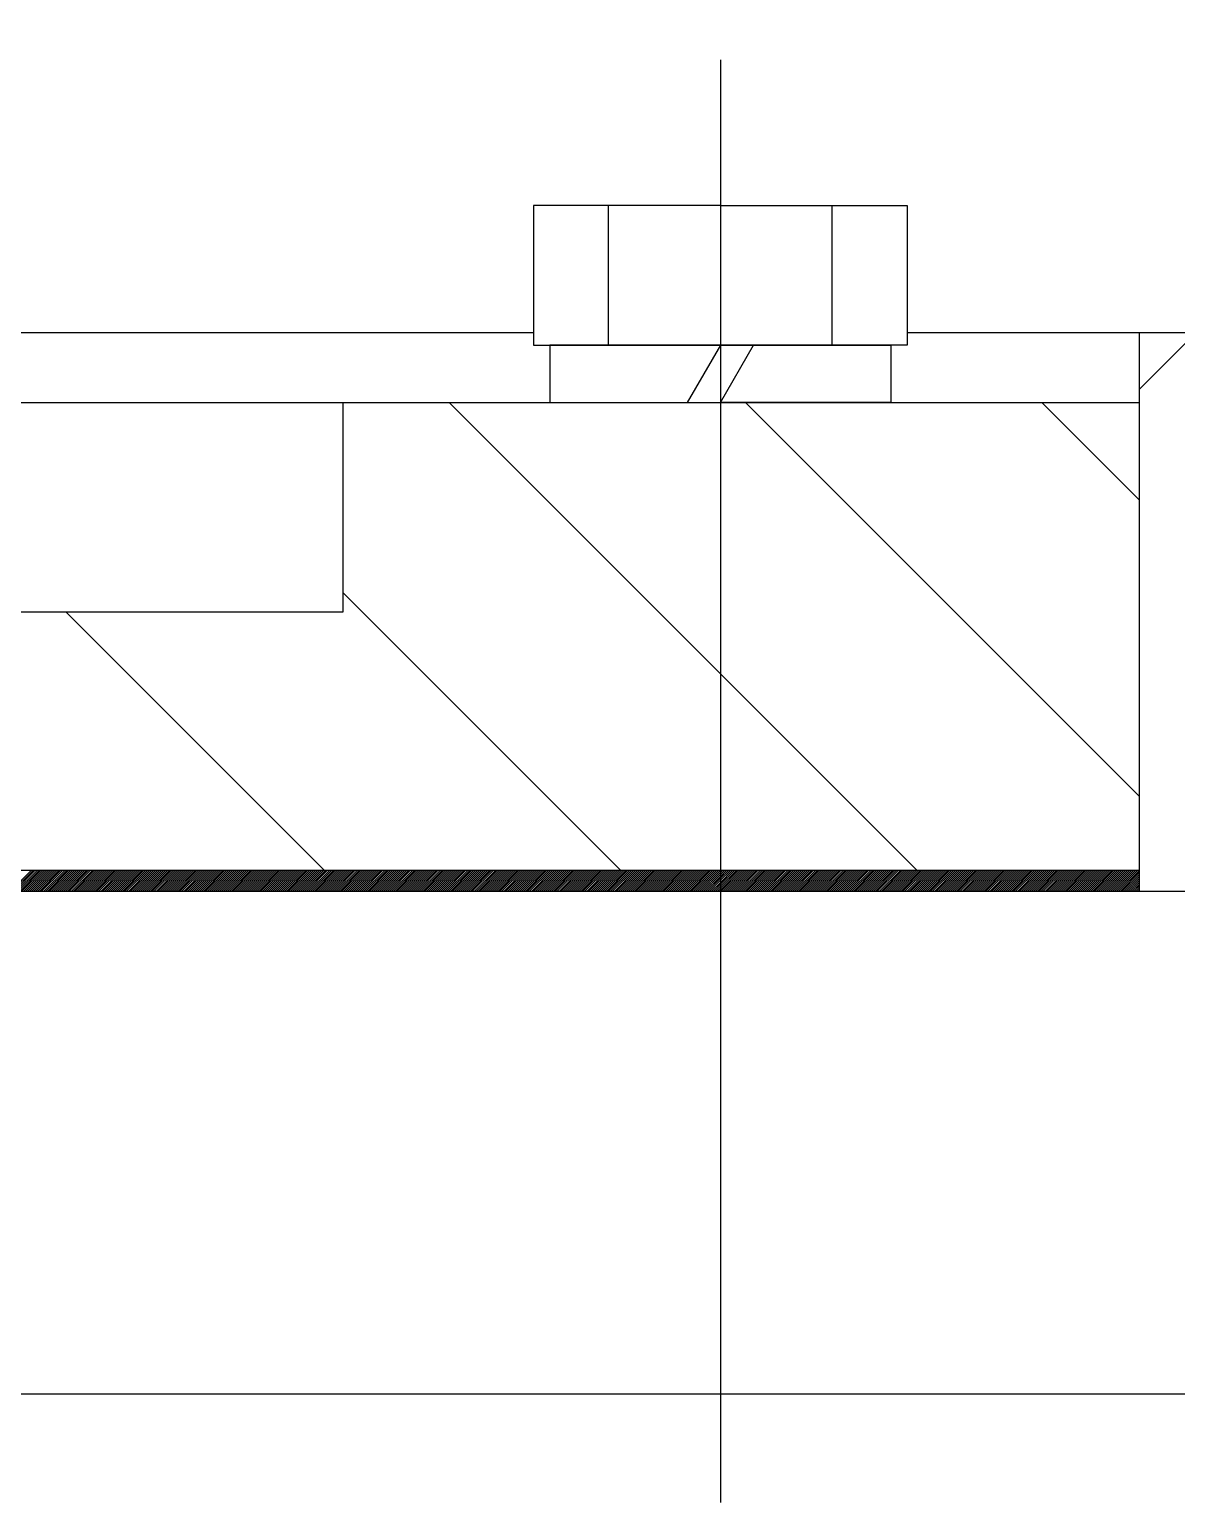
# Model space of a CAD drawing. Header units: millimetres. Extents: x 0 to 14700, y -398 to 10395.
# Drawn here: x 8766.1 to 8848.2, y 5486 to 5591.5 of the extents above; entities that cross this region are included whole.
import ezdxf

# ---------------------------------------------------------------- set-up
doc = ezdxf.new("R2010")
doc.units = ezdxf.units.MM
doc.header["$LTSCALE"] = 350
doc.linetypes.add('K', pattern=[2.5, 1.25, -0.25, 0.25, -0.25, 0.25, -0.25])
doc.layers.add('01', color=7, linetype='Continuous')
doc.layers.add('07', color=6, linetype='K')

# ---------------------------------------------------------------- blocks, each defined once
blk = doc.blocks.new('rtrtrt')
at = {"layer": '07', "color": 6, "linetype": 'K', "ltscale": 0.8}
for p, q in [((7663.22, 22108.49), (7663.22, 22005.19)), ((7649.85, 22098.05), (7649.85, 22088.05)), ((7663.22, 22098.05), (7649.85, 22098.05)), ((7655.22, 22088.05), (7655.22, 22098.05)), ((7663.22, 22098.05), (7676.6, 22098.05)), ((7671.22, 22088.05), (7671.22, 22098.05)), ((7676.6, 22098.05), (7676.6, 22088.05)), ((7663.22, 22090.15), (7663.22, 22081.85)), ((7663.22, 22088.8), (7663.22, 22035.33)), ((7649.85, 22088.05), (7663.22, 22088.05)), ((7651.02, 22088.05), (7651.02, 22083.95)), ((7663.22, 22088.05), (7651.02, 22088.05)), ((7663.22, 22088.05), (7660.85, 22083.95)), ((7663.22, 22088.05), (7675.42, 22088.05)), ((7663.22, 22083.95), (7665.59, 22088.05)), ((7676.6, 22088.05), (7663.22, 22088.05)), ((7675.42, 22088.05), (7675.42, 22083.95)), ((7528.22, 22083.95), (7693.22, 22083.95)), ((7651.02, 22083.95), (7663.22, 22083.95)), ((7675.42, 22083.95), (7663.22, 22083.95)), ((7693.22, 22048.95), (7693.22, 22083.95)), ((7528.22, 22048.95), (7706.62, 22048.95)), ((7634.58, 22048.95), (7693.22, 22048.95))]:
    blk.add_line(p, q, dxfattribs=at)
at = {"layer": '07', "color": 6, "linetype": 'K'}
for p, q in [((7693.22, 22050.45), (7363.22, 22050.45)), ((7612.37, 22048.95), (7613.87, 22050.45)), ((7612.51, 22048.95), (7614.01, 22050.45)), ((7612.65, 22048.95), (7614.15, 22050.45)), ((7612.8, 22048.95), (7614.3, 22050.45)), ((7612.94, 22048.95), (7614.44, 22050.45)), ((7613.08, 22048.95), (7614.58, 22050.45)), ((7613.22, 22048.95), (7614.72, 22050.45)), ((7613.36, 22048.95), (7614.86, 22050.45)), ((7613.5, 22048.95), (7615, 22050.45)), ((7613.64, 22048.95), (7615.14, 22050.45)), ((7613.79, 22048.95), (7615.29, 22050.45)), ((7613.93, 22048.95), (7615.43, 22050.45)), ((7614.07, 22048.95), (7615.57, 22050.45)), ((7614.21, 22048.95), (7615.71, 22050.45)), ((7614.35, 22048.95), (7615.85, 22050.45)), ((7614.49, 22048.95), (7615.99, 22050.45)), ((7614.63, 22048.95), (7616.13, 22050.45)), ((7614.78, 22048.95), (7616.28, 22050.45)), ((7614.92, 22048.95), (7616.42, 22050.45)), ((7615.06, 22048.95), (7616.56, 22050.45)), ((7615.2, 22048.95), (7616.7, 22050.45)), ((7615.34, 22048.95), (7616.84, 22050.45)), ((7615.48, 22048.95), (7616.98, 22050.45)), ((7615.62, 22048.95), (7617.12, 22050.45)), ((7615.77, 22048.95), (7617.27, 22050.45)), ((7615.91, 22048.95), (7617.41, 22050.45)), ((7616.05, 22048.95), (7617.55, 22050.45)), ((7616.19, 22048.95), (7617.69, 22050.45)), ((7616.33, 22048.95), (7617.83, 22050.45)), ((7616.47, 22048.95), (7617.97, 22050.45)), ((7616.61, 22048.95), (7618.11, 22050.45)), ((7616.76, 22048.95), (7618.26, 22050.45)), ((7616.9, 22048.95), (7618.4, 22050.45)), ((7617.04, 22048.95), (7618.54, 22050.45)), ((7617.18, 22048.95), (7618.68, 22050.45)), ((7617.32, 22048.95), (7618.82, 22050.45)), ((7617.46, 22048.95), (7618.96, 22050.45)), ((7617.6, 22048.95), (7619.1, 22050.45)), ((7617.75, 22048.95), (7619.25, 22050.45)), ((7617.89, 22048.95), (7619.39, 22050.45)), ((7618.03, 22048.95), (7619.53, 22050.45)), ((7618.17, 22048.95), (7619.67, 22050.45)), ((7618.31, 22048.95), (7619.81, 22050.45)), ((7618.45, 22048.95), (7619.95, 22050.45)), ((7618.59, 22048.95), (7620.09, 22050.45)), ((7618.73, 22048.95), (7620.23, 22050.45)), ((7618.88, 22048.95), (7620.38, 22050.45)), ((7619.02, 22048.95), (7620.52, 22050.45)), ((7619.16, 22048.95), (7620.66, 22050.45)), ((7619.3, 22048.95), (7620.8, 22050.45)), ((7619.44, 22048.95), (7620.94, 22050.45)), ((7619.58, 22048.95), (7621.08, 22050.45)), ((7619.72, 22048.95), (7621.22, 22050.45)), ((7619.87, 22048.95), (7621.37, 22050.45)), ((7620.01, 22048.95), (7621.51, 22050.45)), ((7620.15, 22048.95), (7621.65, 22050.45)), ((7620.29, 22048.95), (7621.79, 22050.45)), ((7620.43, 22048.95), (7621.93, 22050.45)), ((7620.57, 22048.95), (7622.07, 22050.45)), ((7620.71, 22048.95), (7622.21, 22050.45)), ((7620.86, 22048.95), (7622.36, 22050.45)), ((7621, 22048.95), (7622.5, 22050.45)), ((7621.14, 22048.95), (7622.64, 22050.45)), ((7621.28, 22048.95), (7622.78, 22050.45)), ((7621.42, 22048.95), (7622.92, 22050.45)), ((7621.56, 22048.95), (7623.06, 22050.45)), ((7621.7, 22048.95), (7623.2, 22050.45)), ((7621.85, 22048.95), (7623.35, 22050.45)), ((7621.99, 22048.95), (7623.49, 22050.45)), ((7622.13, 22048.95), (7623.63, 22050.45)), ((7622.27, 22048.95), (7623.77, 22050.45)), ((7622.41, 22048.95), (7623.91, 22050.45)), ((7622.55, 22048.95), (7624.05, 22050.45)), ((7622.69, 22048.95), (7624.19, 22050.45)), ((7622.84, 22048.95), (7624.34, 22050.45)), ((7622.98, 22048.95), (7624.48, 22050.45)), ((7623.12, 22048.95), (7624.62, 22050.45)), ((7623.26, 22048.95), (7624.76, 22050.45)), ((7623.4, 22048.95), (7624.9, 22050.45)), ((7623.54, 22048.95), (7625.04, 22050.45)), ((7623.68, 22048.95), (7625.18, 22050.45)), ((7623.83, 22048.95), (7625.33, 22050.45)), ((7623.97, 22048.95), (7625.47, 22050.45)), ((7624.11, 22048.95), (7625.61, 22050.45)), ((7624.25, 22048.95), (7625.75, 22050.45)), ((7624.39, 22048.95), (7625.89, 22050.45)), ((7624.53, 22048.95), (7626.03, 22050.45)), ((7624.67, 22048.95), (7626.17, 22050.45)), ((7624.82, 22048.95), (7626.32, 22050.45)), ((7624.96, 22048.95), (7626.46, 22050.45)), ((7625.1, 22048.95), (7626.6, 22050.45)), ((7625.24, 22048.95), (7626.74, 22050.45)), ((7625.38, 22048.95), (7626.88, 22050.45)), ((7625.52, 22048.95), (7627.02, 22050.45)), ((7625.66, 22048.95), (7627.16, 22050.45)), ((7625.81, 22048.95), (7627.31, 22050.45)), ((7625.95, 22048.95), (7627.45, 22050.45)), ((7626.09, 22048.95), (7627.59, 22050.45)), ((7626.23, 22048.95), (7627.73, 22050.45)), ((7626.37, 22048.95), (7627.87, 22050.45)), ((7626.51, 22048.95), (7628.01, 22050.45)), ((7626.65, 22048.95), (7628.15, 22050.45)), ((7626.8, 22048.95), (7628.3, 22050.45)), ((7626.94, 22048.95), (7628.44, 22050.45)), ((7627.08, 22048.95), (7628.58, 22050.45)), ((7627.22, 22048.95), (7628.72, 22050.45)), ((7627.36, 22048.95), (7628.86, 22050.45)), ((7627.5, 22048.95), (7629, 22050.45)), ((7627.64, 22048.95), (7629.14, 22050.45)), ((7627.79, 22048.95), (7629.29, 22050.45)), ((7627.93, 22048.95), (7629.43, 22050.45)), ((7628.07, 22048.95), (7629.57, 22050.45)), ((7628.21, 22048.95), (7629.71, 22050.45)), ((7628.35, 22048.95), (7629.85, 22050.45)), ((7628.49, 22048.95), (7629.99, 22050.45)), ((7628.63, 22048.95), (7630.13, 22050.45)), ((7628.78, 22048.95), (7630.28, 22050.45)), ((7628.92, 22048.95), (7630.42, 22050.45)), ((7629.06, 22048.95), (7630.56, 22050.45)), ((7629.2, 22048.95), (7630.7, 22050.45)), ((7629.34, 22048.95), (7630.84, 22050.45)), ((7629.48, 22048.95), (7630.98, 22050.45)), ((7629.62, 22048.95), (7631.12, 22050.45)), ((7629.77, 22048.95), (7631.27, 22050.45)), ((7629.91, 22048.95), (7631.41, 22050.45)), ((7630.05, 22048.95), (7631.55, 22050.45)), ((7630.19, 22048.95), (7631.69, 22050.45)), ((7630.33, 22048.95), (7631.83, 22050.45)), ((7630.47, 22048.95), (7631.97, 22050.45)), ((7630.61, 22048.95), (7632.11, 22050.45)), ((7630.76, 22048.95), (7632.26, 22050.45)), ((7630.9, 22048.95), (7632.4, 22050.45)), ((7631.04, 22048.95), (7632.54, 22050.45)), ((7631.18, 22048.95), (7632.68, 22050.45)), ((7631.32, 22048.95), (7632.82, 22050.45)), ((7631.46, 22048.95), (7632.96, 22050.45)), ((7631.6, 22048.95), (7633.1, 22050.45)), ((7631.75, 22048.95), (7633.25, 22050.45)), ((7631.89, 22048.95), (7633.39, 22050.45)), ((7632.03, 22048.95), (7633.53, 22050.45)), ((7632.17, 22048.95), (7633.67, 22050.45)), ((7632.31, 22048.95), (7633.81, 22050.45)), ((7632.45, 22048.95), (7633.95, 22050.45)), ((7632.59, 22048.95), (7634.09, 22050.45)), ((7632.74, 22048.95), (7634.24, 22050.45)), ((7632.88, 22048.95), (7634.38, 22050.45)), ((7633.02, 22048.95), (7634.52, 22050.45)), ((7633.16, 22048.95), (7634.66, 22050.45)), ((7633.3, 22048.95), (7634.8, 22050.45)), ((7633.44, 22048.95), (7634.94, 22050.45)), ((7633.58, 22048.95), (7635.08, 22050.45)), ((7633.73, 22048.95), (7635.23, 22050.45)), ((7633.87, 22048.95), (7635.37, 22050.45)), ((7634.01, 22048.95), (7635.51, 22050.45)), ((7634.15, 22048.95), (7635.65, 22050.45)), ((7634.29, 22048.95), (7635.79, 22050.45)), ((7634.43, 22048.95), (7635.93, 22050.45)), ((7634.57, 22048.95), (7636.07, 22050.45)), ((7634.72, 22048.95), (7636.22, 22050.45)), ((7634.86, 22048.95), (7636.36, 22050.45)), ((7635, 22048.95), (7636.5, 22050.45)), ((7635.14, 22048.95), (7636.64, 22050.45)), ((7635.28, 22048.95), (7636.78, 22050.45)), ((7635.42, 22048.95), (7636.92, 22050.45)), ((7635.56, 22048.95), (7637.06, 22050.45)), ((7635.71, 22048.95), (7637.21, 22050.45)), ((7635.85, 22048.95), (7637.35, 22050.45)), ((7635.99, 22048.95), (7637.49, 22050.45)), ((7636.13, 22048.95), (7637.63, 22050.45)), ((7636.27, 22048.95), (7637.77, 22050.45)), ((7636.41, 22048.95), (7637.91, 22050.45)), ((7636.55, 22048.95), (7638.05, 22050.45)), ((7636.7, 22048.95), (7638.2, 22050.45)), ((7636.84, 22048.95), (7638.34, 22050.45)), ((7636.98, 22048.95), (7638.48, 22050.45)), ((7637.12, 22048.95), (7638.62, 22050.45)), ((7637.26, 22048.95), (7638.76, 22050.45)), ((7637.4, 22048.95), (7638.9, 22050.45)), ((7637.54, 22048.95), (7639.04, 22050.45)), ((7637.69, 22048.95), (7639.19, 22050.45)), ((7637.83, 22048.95), (7639.33, 22050.45)), ((7637.97, 22048.95), (7639.47, 22050.45)), ((7638.11, 22048.95), (7639.61, 22050.45)), ((7638.25, 22048.95), (7639.75, 22050.45)), ((7638.39, 22048.95), (7639.89, 22050.45)), ((7638.53, 22048.95), (7640.03, 22050.45)), ((7638.68, 22048.95), (7640.18, 22050.45)), ((7638.82, 22048.95), (7640.32, 22050.45)), ((7638.96, 22048.95), (7640.46, 22050.45)), ((7639.1, 22048.95), (7640.6, 22050.45)), ((7639.24, 22048.95), (7640.74, 22050.45)), ((7639.38, 22048.95), (7640.88, 22050.45)), ((7639.52, 22048.95), (7641.02, 22050.45)), ((7639.67, 22048.95), (7641.17, 22050.45)), ((7639.81, 22048.95), (7641.31, 22050.45)), ((7639.95, 22048.95), (7641.45, 22050.45)), ((7640.09, 22048.95), (7641.59, 22050.45)), ((7640.23, 22048.95), (7641.73, 22050.45)), ((7640.37, 22048.95), (7641.87, 22050.45)), ((7640.51, 22048.95), (7642.01, 22050.45)), ((7640.66, 22048.95), (7642.16, 22050.45)), ((7640.8, 22048.95), (7642.3, 22050.45)), ((7640.94, 22048.95), (7642.44, 22050.45)), ((7641.08, 22048.95), (7642.58, 22050.45)), ((7641.22, 22048.95), (7642.72, 22050.45)), ((7641.36, 22048.95), (7642.86, 22050.45)), ((7641.5, 22048.95), (7643, 22050.45)), ((7641.65, 22048.95), (7643.15, 22050.45)), ((7641.79, 22048.95), (7643.29, 22050.45)), ((7641.93, 22048.95), (7643.43, 22050.45)), ((7642.07, 22048.95), (7643.57, 22050.45)), ((7642.21, 22048.95), (7643.71, 22050.45)), ((7642.35, 22048.95), (7643.85, 22050.45)), ((7642.49, 22048.95), (7643.99, 22050.45)), ((7642.64, 22048.95), (7644.14, 22050.45)), ((7642.78, 22048.95), (7644.28, 22050.45)), ((7642.92, 22048.95), (7644.42, 22050.45)), ((7643.06, 22048.95), (7644.56, 22050.45)), ((7643.2, 22048.95), (7644.7, 22050.45)), ((7643.34, 22048.95), (7644.84, 22050.45)), ((7643.48, 22048.95), (7644.98, 22050.45)), ((7643.63, 22048.95), (7645.13, 22050.45)), ((7643.77, 22048.95), (7645.27, 22050.45)), ((7643.91, 22048.95), (7645.41, 22050.45)), ((7644.05, 22048.95), (7645.55, 22050.45)), ((7644.19, 22048.95), (7645.69, 22050.45)), ((7644.33, 22048.95), (7645.83, 22050.45)), ((7644.47, 22048.95), (7645.97, 22050.45)), ((7644.62, 22048.95), (7646.12, 22050.45)), ((7644.76, 22048.95), (7646.26, 22050.45)), ((7644.9, 22048.95), (7646.4, 22050.45)), ((7645.04, 22048.95), (7646.54, 22050.45)), ((7645.18, 22048.95), (7646.68, 22050.45)), ((7645.32, 22048.95), (7646.82, 22050.45)), ((7645.46, 22048.95), (7646.96, 22050.45)), ((7645.61, 22048.95), (7647.11, 22050.45)), ((7645.75, 22048.95), (7647.25, 22050.45)), ((7645.89, 22048.95), (7647.39, 22050.45)), ((7646.03, 22048.95), (7647.53, 22050.45)), ((7646.17, 22048.95), (7647.67, 22050.45)), ((7646.31, 22048.95), (7647.81, 22050.45)), ((7646.45, 22048.95), (7647.95, 22050.45)), ((7646.59, 22048.95), (7648.09, 22050.45)), ((7646.74, 22048.95), (7648.24, 22050.45)), ((7646.88, 22048.95), (7648.38, 22050.45)), ((7647.02, 22048.95), (7648.52, 22050.45)), ((7647.16, 22048.95), (7648.66, 22050.45)), ((7647.3, 22048.95), (7648.8, 22050.45)), ((7647.44, 22048.95), (7648.94, 22050.45)), ((7647.58, 22048.95), (7649.08, 22050.45)), ((7647.73, 22048.95), (7649.23, 22050.45)), ((7647.87, 22048.95), (7649.37, 22050.45)), ((7648.01, 22048.95), (7649.51, 22050.45)), ((7648.15, 22048.95), (7649.65, 22050.45)), ((7648.29, 22048.95), (7649.79, 22050.45)), ((7648.43, 22048.95), (7649.93, 22050.45)), ((7648.57, 22048.95), (7650.07, 22050.45)), ((7648.72, 22048.95), (7650.22, 22050.45)), ((7648.86, 22048.95), (7650.36, 22050.45)), ((7649, 22048.95), (7650.5, 22050.45)), ((7649.14, 22048.95), (7650.64, 22050.45)), ((7649.28, 22048.95), (7650.78, 22050.45)), ((7649.42, 22048.95), (7650.92, 22050.45)), ((7649.56, 22048.95), (7651.06, 22050.45)), ((7649.71, 22048.95), (7651.21, 22050.45)), ((7649.85, 22048.95), (7651.35, 22050.45)), ((7649.99, 22048.95), (7651.49, 22050.45)), ((7650.13, 22048.95), (7651.63, 22050.45)), ((7650.27, 22048.95), (7651.77, 22050.45)), ((7650.41, 22048.95), (7651.91, 22050.45)), ((7650.55, 22048.95), (7652.05, 22050.45)), ((7650.7, 22048.95), (7652.2, 22050.45)), ((7650.84, 22048.95), (7652.34, 22050.45)), ((7650.98, 22048.95), (7652.48, 22050.45)), ((7651.12, 22048.95), (7652.62, 22050.45)), ((7651.26, 22048.95), (7652.76, 22050.45)), ((7651.4, 22048.95), (7652.9, 22050.45)), ((7651.54, 22048.95), (7653.04, 22050.45)), ((7651.69, 22048.95), (7653.19, 22050.45)), ((7651.83, 22048.95), (7653.33, 22050.45)), ((7651.97, 22048.95), (7653.47, 22050.45)), ((7652.11, 22048.95), (7653.61, 22050.45)), ((7652.25, 22048.95), (7653.75, 22050.45)), ((7652.39, 22048.95), (7653.89, 22050.45)), ((7652.53, 22048.95), (7654.03, 22050.45)), ((7652.68, 22048.95), (7654.18, 22050.45)), ((7652.82, 22048.95), (7654.32, 22050.45)), ((7652.96, 22048.95), (7654.46, 22050.45)), ((7653.1, 22048.95), (7654.6, 22050.45)), ((7653.24, 22048.95), (7654.74, 22050.45)), ((7653.38, 22048.95), (7654.88, 22050.45)), ((7653.52, 22048.95), (7655.02, 22050.45)), ((7653.67, 22048.95), (7655.17, 22050.45)), ((7653.81, 22048.95), (7655.31, 22050.45)), ((7653.95, 22048.95), (7655.45, 22050.45)), ((7654.09, 22048.95), (7655.59, 22050.45)), ((7654.23, 22048.95), (7655.73, 22050.45)), ((7654.37, 22048.95), (7655.87, 22050.45)), ((7654.51, 22048.95), (7656.01, 22050.45)), ((7654.66, 22048.95), (7656.16, 22050.45)), ((7654.8, 22048.95), (7656.3, 22050.45)), ((7654.94, 22048.95), (7656.44, 22050.45)), ((7655.08, 22048.95), (7656.58, 22050.45)), ((7655.22, 22048.95), (7656.72, 22050.45)), ((7655.36, 22048.95), (7656.86, 22050.45)), ((7655.5, 22048.95), (7657, 22050.45)), ((7655.65, 22048.95), (7657.15, 22050.45)), ((7655.79, 22048.95), (7657.29, 22050.45)), ((7655.93, 22048.95), (7657.43, 22050.45)), ((7656.07, 22048.95), (7657.57, 22050.45)), ((7656.21, 22048.95), (7657.71, 22050.45)), ((7656.35, 22048.95), (7657.85, 22050.45)), ((7656.49, 22048.95), (7657.99, 22050.45)), ((7656.64, 22048.95), (7658.14, 22050.45)), ((7656.78, 22048.95), (7658.28, 22050.45)), ((7656.92, 22048.95), (7658.42, 22050.45)), ((7657.06, 22048.95), (7658.56, 22050.45)), ((7657.2, 22048.95), (7658.7, 22050.45)), ((7657.34, 22048.95), (7658.84, 22050.45)), ((7657.48, 22048.95), (7658.98, 22050.45)), ((7657.63, 22048.95), (7659.13, 22050.45)), ((7657.77, 22048.95), (7659.27, 22050.45)), ((7657.91, 22048.95), (7659.41, 22050.45)), ((7658.05, 22048.95), (7659.55, 22050.45)), ((7658.19, 22048.95), (7659.69, 22050.45)), ((7658.33, 22048.95), (7659.83, 22050.45)), ((7658.47, 22048.95), (7659.97, 22050.45)), ((7658.62, 22048.95), (7660.12, 22050.45)), ((7658.76, 22048.95), (7660.26, 22050.45)), ((7658.9, 22048.95), (7660.4, 22050.45)), ((7659.04, 22048.95), (7660.54, 22050.45)), ((7659.18, 22048.95), (7660.68, 22050.45)), ((7659.32, 22048.95), (7660.82, 22050.45)), ((7659.46, 22048.95), (7660.96, 22050.45)), ((7659.61, 22048.95), (7661.11, 22050.45)), ((7659.75, 22048.95), (7661.25, 22050.45)), ((7659.89, 22048.95), (7661.39, 22050.45)), ((7660.03, 22048.95), (7661.53, 22050.45)), ((7660.17, 22048.95), (7661.67, 22050.45)), ((7660.31, 22048.95), (7661.81, 22050.45)), ((7660.45, 22048.95), (7661.95, 22050.45)), ((7660.6, 22048.95), (7662.1, 22050.45)), ((7660.74, 22048.95), (7662.24, 22050.45)), ((7660.88, 22048.95), (7662.38, 22050.45)), ((7661.02, 22048.95), (7662.52, 22050.45)), ((7661.16, 22048.95), (7662.66, 22050.45)), ((7661.3, 22048.95), (7662.8, 22050.45)), ((7661.44, 22048.95), (7662.94, 22050.45)), ((7661.59, 22048.95), (7663.09, 22050.45)), ((7661.73, 22048.95), (7663.22, 22050.44)), ((7661.87, 22048.95), (7663.22, 22050.3)), ((7662.01, 22048.95), (7663.22, 22050.16)), ((7662.15, 22048.95), (7663.22, 22050.02)), ((7662.29, 22048.95), (7663.22, 22049.88)), ((7662.43, 22048.95), (7663.22, 22049.74)), ((7663.22, 22049.03), (7664.64, 22050.45)), ((7663.22, 22049.17), (7664.5, 22050.45)), ((7663.22, 22049.31), (7664.36, 22050.45)), ((7663.22, 22049.45), (7664.22, 22050.45)), ((7663.22, 22049.59), (7664.08, 22050.45)), ((7663.22, 22049.74), (7663.93, 22050.45)), ((7663.22, 22049.88), (7663.79, 22050.45)), ((7663.22, 22050.02), (7663.65, 22050.45)), ((7663.22, 22050.16), (7663.51, 22050.45)), ((7663.22, 22050.3), (7663.37, 22050.45)), ((7663.22, 22050.44), (7663.23, 22050.45)), ((7663.28, 22048.95), (7664.78, 22050.45)), ((7663.42, 22048.95), (7664.92, 22050.45)), ((7663.57, 22048.95), (7665.07, 22050.45)), ((7663.71, 22048.95), (7665.21, 22050.45)), ((7663.85, 22048.95), (7665.35, 22050.45)), ((7663.99, 22048.95), (7665.49, 22050.45)), ((7664.13, 22048.95), (7665.63, 22050.45)), ((7664.27, 22048.95), (7665.77, 22050.45)), ((7664.41, 22048.95), (7665.91, 22050.45)), ((7664.56, 22048.95), (7666.06, 22050.45)), ((7664.7, 22048.95), (7666.2, 22050.45)), ((7664.84, 22048.95), (7666.34, 22050.45)), ((7664.98, 22048.95), (7666.48, 22050.45)), ((7665.12, 22048.95), (7666.62, 22050.45)), ((7665.26, 22048.95), (7666.76, 22050.45)), ((7665.4, 22048.95), (7666.9, 22050.45)), ((7665.55, 22048.95), (7667.05, 22050.45)), ((7665.69, 22048.95), (7667.19, 22050.45)), ((7665.83, 22048.95), (7667.33, 22050.45)), ((7665.97, 22048.95), (7667.47, 22050.45)), ((7666.11, 22048.95), (7667.61, 22050.45)), ((7666.25, 22048.95), (7667.75, 22050.45)), ((7666.39, 22048.95), (7667.89, 22050.45)), ((7666.54, 22048.95), (7668.04, 22050.45)), ((7666.68, 22048.95), (7668.18, 22050.45)), ((7666.82, 22048.95), (7668.32, 22050.45)), ((7666.96, 22048.95), (7668.46, 22050.45)), ((7667.1, 22048.95), (7668.6, 22050.45)), ((7667.24, 22048.95), (7668.74, 22050.45)), ((7667.38, 22048.95), (7668.88, 22050.45)), ((7667.53, 22048.95), (7669.03, 22050.45)), ((7667.67, 22048.95), (7669.17, 22050.45)), ((7667.81, 22048.95), (7669.31, 22050.45)), ((7667.95, 22048.95), (7669.45, 22050.45)), ((7668.09, 22048.95), (7669.59, 22050.45)), ((7668.23, 22048.95), (7669.73, 22050.45)), ((7668.37, 22048.95), (7669.87, 22050.45)), ((7668.52, 22048.95), (7670.02, 22050.45)), ((7668.66, 22048.95), (7670.16, 22050.45)), ((7668.8, 22048.95), (7670.3, 22050.45)), ((7668.94, 22048.95), (7670.44, 22050.45)), ((7669.08, 22048.95), (7670.58, 22050.45)), ((7669.22, 22048.95), (7670.72, 22050.45)), ((7669.36, 22048.95), (7670.86, 22050.45)), ((7669.51, 22048.95), (7671.01, 22050.45)), ((7669.65, 22048.95), (7671.15, 22050.45)), ((7669.79, 22048.95), (7671.29, 22050.45)), ((7669.93, 22048.95), (7671.43, 22050.45)), ((7670.07, 22048.95), (7671.57, 22050.45)), ((7670.21, 22048.95), (7671.71, 22050.45)), ((7670.35, 22048.95), (7671.85, 22050.45)), ((7670.5, 22048.95), (7672, 22050.45)), ((7670.64, 22048.95), (7672.14, 22050.45)), ((7670.78, 22048.95), (7672.28, 22050.45)), ((7670.92, 22048.95), (7672.42, 22050.45)), ((7671.06, 22048.95), (7672.56, 22050.45)), ((7671.2, 22048.95), (7672.7, 22050.45)), ((7671.34, 22048.95), (7672.84, 22050.45)), ((7671.49, 22048.95), (7672.99, 22050.45)), ((7671.63, 22048.95), (7673.13, 22050.45)), ((7671.77, 22048.95), (7673.27, 22050.45)), ((7671.91, 22048.95), (7673.41, 22050.45)), ((7672.05, 22048.95), (7673.55, 22050.45)), ((7672.19, 22048.95), (7673.69, 22050.45)), ((7672.33, 22048.95), (7673.83, 22050.45)), ((7672.48, 22048.95), (7673.98, 22050.45)), ((7672.62, 22048.95), (7674.12, 22050.45)), ((7672.76, 22048.95), (7674.26, 22050.45)), ((7672.9, 22048.95), (7674.4, 22050.45)), ((7673.04, 22048.95), (7674.54, 22050.45)), ((7673.18, 22048.95), (7674.68, 22050.45)), ((7673.32, 22048.95), (7674.82, 22050.45)), ((7673.47, 22048.95), (7674.97, 22050.45)), ((7673.61, 22048.95), (7675.11, 22050.45)), ((7673.75, 22048.95), (7675.25, 22050.45)), ((7673.89, 22048.95), (7675.39, 22050.45)), ((7674.03, 22048.95), (7675.53, 22050.45)), ((7674.17, 22048.95), (7675.67, 22050.45)), ((7674.31, 22048.95), (7675.81, 22050.45)), ((7674.45, 22048.95), (7675.95, 22050.45)), ((7674.6, 22048.95), (7676.1, 22050.45)), ((7674.74, 22048.95), (7676.24, 22050.45)), ((7674.88, 22048.95), (7676.38, 22050.45)), ((7675.02, 22048.95), (7676.52, 22050.45)), ((7675.16, 22048.95), (7676.66, 22050.45)), ((7675.3, 22048.95), (7676.8, 22050.45)), ((7675.44, 22048.95), (7676.94, 22050.45)), ((7675.59, 22048.95), (7677.09, 22050.45)), ((7675.73, 22048.95), (7677.23, 22050.45)), ((7675.87, 22048.95), (7677.37, 22050.45)), ((7676.01, 22048.95), (7677.51, 22050.45)), ((7676.15, 22048.95), (7677.65, 22050.45)), ((7676.29, 22048.95), (7677.79, 22050.45)), ((7676.43, 22048.95), (7677.93, 22050.45)), ((7676.58, 22048.95), (7678.08, 22050.45)), ((7676.72, 22048.95), (7678.22, 22050.45)), ((7676.86, 22048.95), (7678.36, 22050.45)), ((7677, 22048.95), (7678.5, 22050.45)), ((7677.14, 22048.95), (7678.64, 22050.45)), ((7677.28, 22048.95), (7678.78, 22050.45)), ((7677.42, 22048.95), (7678.92, 22050.45)), ((7677.57, 22048.95), (7679.07, 22050.45)), ((7677.71, 22048.95), (7679.21, 22050.45)), ((7677.85, 22048.95), (7679.35, 22050.45)), ((7677.99, 22048.95), (7679.49, 22050.45)), ((7678.13, 22048.95), (7679.63, 22050.45)), ((7678.27, 22048.95), (7679.77, 22050.45)), ((7678.41, 22048.95), (7679.91, 22050.45)), ((7678.56, 22048.95), (7680.06, 22050.45)), ((7678.7, 22048.95), (7680.2, 22050.45)), ((7678.84, 22048.95), (7680.34, 22050.45)), ((7678.98, 22048.95), (7680.48, 22050.45)), ((7679.12, 22048.95), (7680.62, 22050.45)), ((7679.26, 22048.95), (7680.76, 22050.45)), ((7679.4, 22048.95), (7680.9, 22050.45)), ((7679.55, 22048.95), (7681.05, 22050.45)), ((7679.69, 22048.95), (7681.19, 22050.45)), ((7679.83, 22048.95), (7681.33, 22050.45)), ((7679.97, 22048.95), (7681.47, 22050.45)), ((7680.11, 22048.95), (7681.61, 22050.45)), ((7680.25, 22048.95), (7681.75, 22050.45)), ((7680.39, 22048.95), (7681.89, 22050.45)), ((7680.54, 22048.95), (7682.04, 22050.45)), ((7680.68, 22048.95), (7682.18, 22050.45)), ((7680.82, 22048.95), (7682.32, 22050.45)), ((7680.96, 22048.95), (7682.46, 22050.45)), ((7681.1, 22048.95), (7682.6, 22050.45)), ((7681.24, 22048.95), (7682.74, 22050.45)), ((7681.38, 22048.95), (7682.88, 22050.45)), ((7681.53, 22048.95), (7683.03, 22050.45)), ((7681.67, 22048.95), (7683.17, 22050.45)), ((7681.81, 22048.95), (7683.31, 22050.45)), ((7681.95, 22048.95), (7683.45, 22050.45)), ((7682.09, 22048.95), (7683.59, 22050.45)), ((7682.23, 22048.95), (7683.73, 22050.45)), ((7682.37, 22048.95), (7683.87, 22050.45)), ((7682.52, 22048.95), (7684.02, 22050.45)), ((7682.66, 22048.95), (7684.16, 22050.45)), ((7682.8, 22048.95), (7684.3, 22050.45)), ((7682.94, 22048.95), (7684.44, 22050.45)), ((7683.08, 22048.95), (7684.58, 22050.45)), ((7683.22, 22048.95), (7684.72, 22050.45)), ((7683.36, 22048.95), (7684.86, 22050.45)), ((7683.51, 22048.95), (7685.01, 22050.45)), ((7683.65, 22048.95), (7685.15, 22050.45)), ((7683.79, 22048.95), (7685.29, 22050.45)), ((7683.93, 22048.95), (7685.43, 22050.45)), ((7684.07, 22048.95), (7685.57, 22050.45)), ((7684.21, 22048.95), (7685.71, 22050.45)), ((7684.35, 22048.95), (7685.85, 22050.45)), ((7684.5, 22048.95), (7686, 22050.45)), ((7684.64, 22048.95), (7686.14, 22050.45)), ((7684.78, 22048.95), (7686.28, 22050.45)), ((7684.92, 22048.95), (7686.42, 22050.45)), ((7685.06, 22048.95), (7686.56, 22050.45)), ((7685.2, 22048.95), (7686.7, 22050.45)), ((7685.34, 22048.95), (7686.84, 22050.45)), ((7685.49, 22048.95), (7686.99, 22050.45)), ((7685.63, 22048.95), (7687.13, 22050.45)), ((7685.77, 22048.95), (7687.27, 22050.45)), ((7685.91, 22048.95), (7687.41, 22050.45)), ((7686.05, 22048.95), (7687.55, 22050.45)), ((7686.19, 22048.95), (7687.69, 22050.45)), ((7686.33, 22048.95), (7687.83, 22050.45)), ((7686.48, 22048.95), (7687.98, 22050.45)), ((7686.62, 22048.95), (7688.12, 22050.45)), ((7686.76, 22048.95), (7688.26, 22050.45)), ((7686.9, 22048.95), (7688.4, 22050.45)), ((7687.04, 22048.95), (7688.54, 22050.45)), ((7687.18, 22048.95), (7688.68, 22050.45)), ((7687.32, 22048.95), (7688.82, 22050.45)), ((7687.47, 22048.95), (7688.97, 22050.45)), ((7687.61, 22048.95), (7689.11, 22050.45)), ((7687.75, 22048.95), (7689.25, 22050.45)), ((7687.89, 22048.95), (7689.39, 22050.45)), ((7688.03, 22048.95), (7689.53, 22050.45)), ((7688.17, 22048.95), (7689.67, 22050.45)), ((7688.31, 22048.95), (7689.81, 22050.45)), ((7688.46, 22048.95), (7689.96, 22050.45)), ((7688.6, 22048.95), (7690.1, 22050.45)), ((7688.74, 22048.95), (7690.24, 22050.45)), ((7688.88, 22048.95), (7690.38, 22050.45)), ((7689.02, 22048.95), (7690.52, 22050.45)), ((7689.16, 22048.95), (7690.66, 22050.45)), ((7689.3, 22048.95), (7690.8, 22050.45)), ((7689.45, 22048.95), (7690.95, 22050.45)), ((7689.59, 22048.95), (7691.09, 22050.45)), ((7689.73, 22048.95), (7691.23, 22050.45)), ((7689.87, 22048.95), (7691.37, 22050.45)), ((7690.01, 22048.95), (7691.51, 22050.45)), ((7690.15, 22048.95), (7691.65, 22050.45)), ((7690.29, 22048.95), (7691.79, 22050.45)), ((7690.44, 22048.95), (7691.94, 22050.45)), ((7690.58, 22048.95), (7692.08, 22050.45)), ((7690.72, 22048.95), (7692.22, 22050.45)), ((7690.86, 22048.95), (7692.36, 22050.45)), ((7691, 22048.95), (7692.5, 22050.45)), ((7691.14, 22048.95), (7692.64, 22050.45)), ((7691.28, 22048.95), (7692.78, 22050.45)), ((7691.43, 22048.95), (7692.93, 22050.45)), ((7691.57, 22048.95), (7693.07, 22050.45)), ((7691.71, 22048.95), (7693.21, 22050.45)), ((7691.85, 22048.95), (7693.22, 22050.32)), ((7691.99, 22048.95), (7693.22, 22050.18)), ((7692.13, 22048.95), (7693.22, 22050.04)), ((7692.27, 22048.95), (7693.22, 22049.9)), ((7692.42, 22048.95), (7693.22, 22049.75)), ((7662.58, 22048.95), (7663.22, 22049.59)), ((7662.72, 22048.95), (7663.22, 22049.45)), ((7662.86, 22048.95), (7663.22, 22049.31)), ((7663, 22048.95), (7663.22, 22049.17)), ((7663.14, 22048.95), (7663.22, 22049.03)), ((7692.56, 22048.95), (7693.22, 22049.61)), ((7692.7, 22048.95), (7693.22, 22049.47)), ((7692.84, 22048.95), (7693.22, 22049.33)), ((7692.98, 22048.95), (7693.22, 22049.19)), ((7693.12, 22048.95), (7693.22, 22049.05))]:
    blk.add_line(p, q, dxfattribs=at)
at = {"layer": '07', "color": 6, "linetype": 'K', "ltscale": 1.2}
blk.add_line((7845.3, 22012.95), (7175.72, 22012.95), dxfattribs=at)
blk = doc.blocks.new('ererw')
at = {"layer": '07', "linetype": 'K', "ltscale": 1.5}
h = blk.add_hatch(dxfattribs=at)
h.set_pattern_fill('_USER', color=6, scale=30, angle=45, style=0, pattern_type=0)
h.set_pattern_definition([(45, (7418.683, 3841.908), (-21.2132, 21.2132), [])])
h.paths.add_polyline_path([(9749.23, 5292.4), (9776.73, 5292.4), (9776.73, 5298.4), (9899.23, 5298.4), (9899.23, 5258.4), (9749.23, 5258.4)])
h.paths.add_polyline_path([(9714.23, 4958.4), (9866.31, 4958.4), (9866.31, 4918.4), (9714.23, 4918.4)])
h.paths.add_polyline_path([(9248.23, 4958.4), (9384.23, 4958.4), (9384.23, 4918.4), (9248.23, 4918.4)])
h.paths.add_polyline_path([(9196.73, 4958.4), (9215.23, 4958.4), (9215.23, 4918.4), (9196.73, 4918.4)])
h.paths.add_polyline_path([(9178.23, 5298.4), (9178.23, 5258.4), (9349.23, 5258.4), (9349.23, 5292.4), (9321.73, 5292.4), (9321.73, 5298.4)])
edge = h.paths.add_edge_path()
edge.add_line((9790.23, 4958.4), (9790.23, 5258.4))
edge.add_line((9810.23, 4958.4), (9810.23, 5258.4))
edge.add_line((9288.23, 4958.4), (9288.23, 5258.4))
edge.add_line((9308.23, 4958.4), (9308.23, 5258.4))
at = {"layer": '07', "color": 6, "linetype": 'K', "ltscale": 1.5}
for p, q in [((9684.23, 4977.94), (9684.23, 4874.63)), ((9670.85, 4967.5), (9670.85, 4957.5)), ((9684.23, 4967.5), (9670.85, 4967.5)), ((9676.23, 4957.5), (9676.23, 4967.5)), ((9684.23, 4967.5), (9697.6, 4967.5)), ((9692.23, 4957.5), (9692.23, 4967.5)), ((9697.6, 4967.5), (9697.6, 4957.5)), ((9684.23, 4959.59), (9684.23, 4951.3)), ((9624.23, 4958.4), (9670.85, 4958.4)), ((9670.85, 4957.5), (9684.23, 4957.5)), ((9672.03, 4957.5), (9672.03, 4953.4)), ((9684.23, 4957.5), (9672.03, 4957.5)), ((9684.23, 4957.5), (9681.86, 4953.4)), ((9684.23, 4958.25), (9684.23, 4904.78)), ((9697.6, 4957.5), (9684.23, 4957.5)), ((9684.23, 4953.4), (9686.6, 4957.5)), ((9684.23, 4957.5), (9696.43, 4957.5)), ((9696.43, 4957.5), (9696.43, 4953.4)), ((9697.6, 4958.4), (9866.31, 4958.4)), ((9714.23, 4918.4), (9714.23, 4958.4)), ((9624.23, 4953.4), (9714.23, 4953.4)), ((9657.23, 4938.4), (9657.23, 4953.4)), ((9684.23, 4933.98), (9664.81, 4953.4)), ((9672.03, 4953.4), (9684.23, 4953.4)), ((9696.43, 4953.4), (9684.23, 4953.4)), ((9714.23, 4925.19), (9686.02, 4953.4)), ((9714.23, 4946.4), (9707.23, 4953.4)), ((9677.09, 4919.9), (9657.23, 4939.76)), ((9599.23, 4938.4), (9657.23, 4938.4)), ((9655.88, 4919.9), (9637.38, 4938.4)), ((9698.31, 4919.9), (9684.23, 4933.98)), ((9714.23, 4919.9), (9384.23, 4919.9)), ((9549.23, 4918.4), (9727.63, 4918.4)), ((9655.59, 4918.4), (9714.23, 4918.4)), ((9866.31, 4882.4), (9196.73, 4882.4))]:
    blk.add_line(p, q, dxfattribs=at)

msp = doc.modelspace()

# ---------------------------------------------------------------- block references
at = {"layer": '01'}
for name, p in [('ererw', (-868.68, 611.41)), ('rtrtrt', (1152.33, -16519.14))]:
    msp.add_blockref(name, p, dxfattribs=at)

doc.saveas('drawing.dxf')
